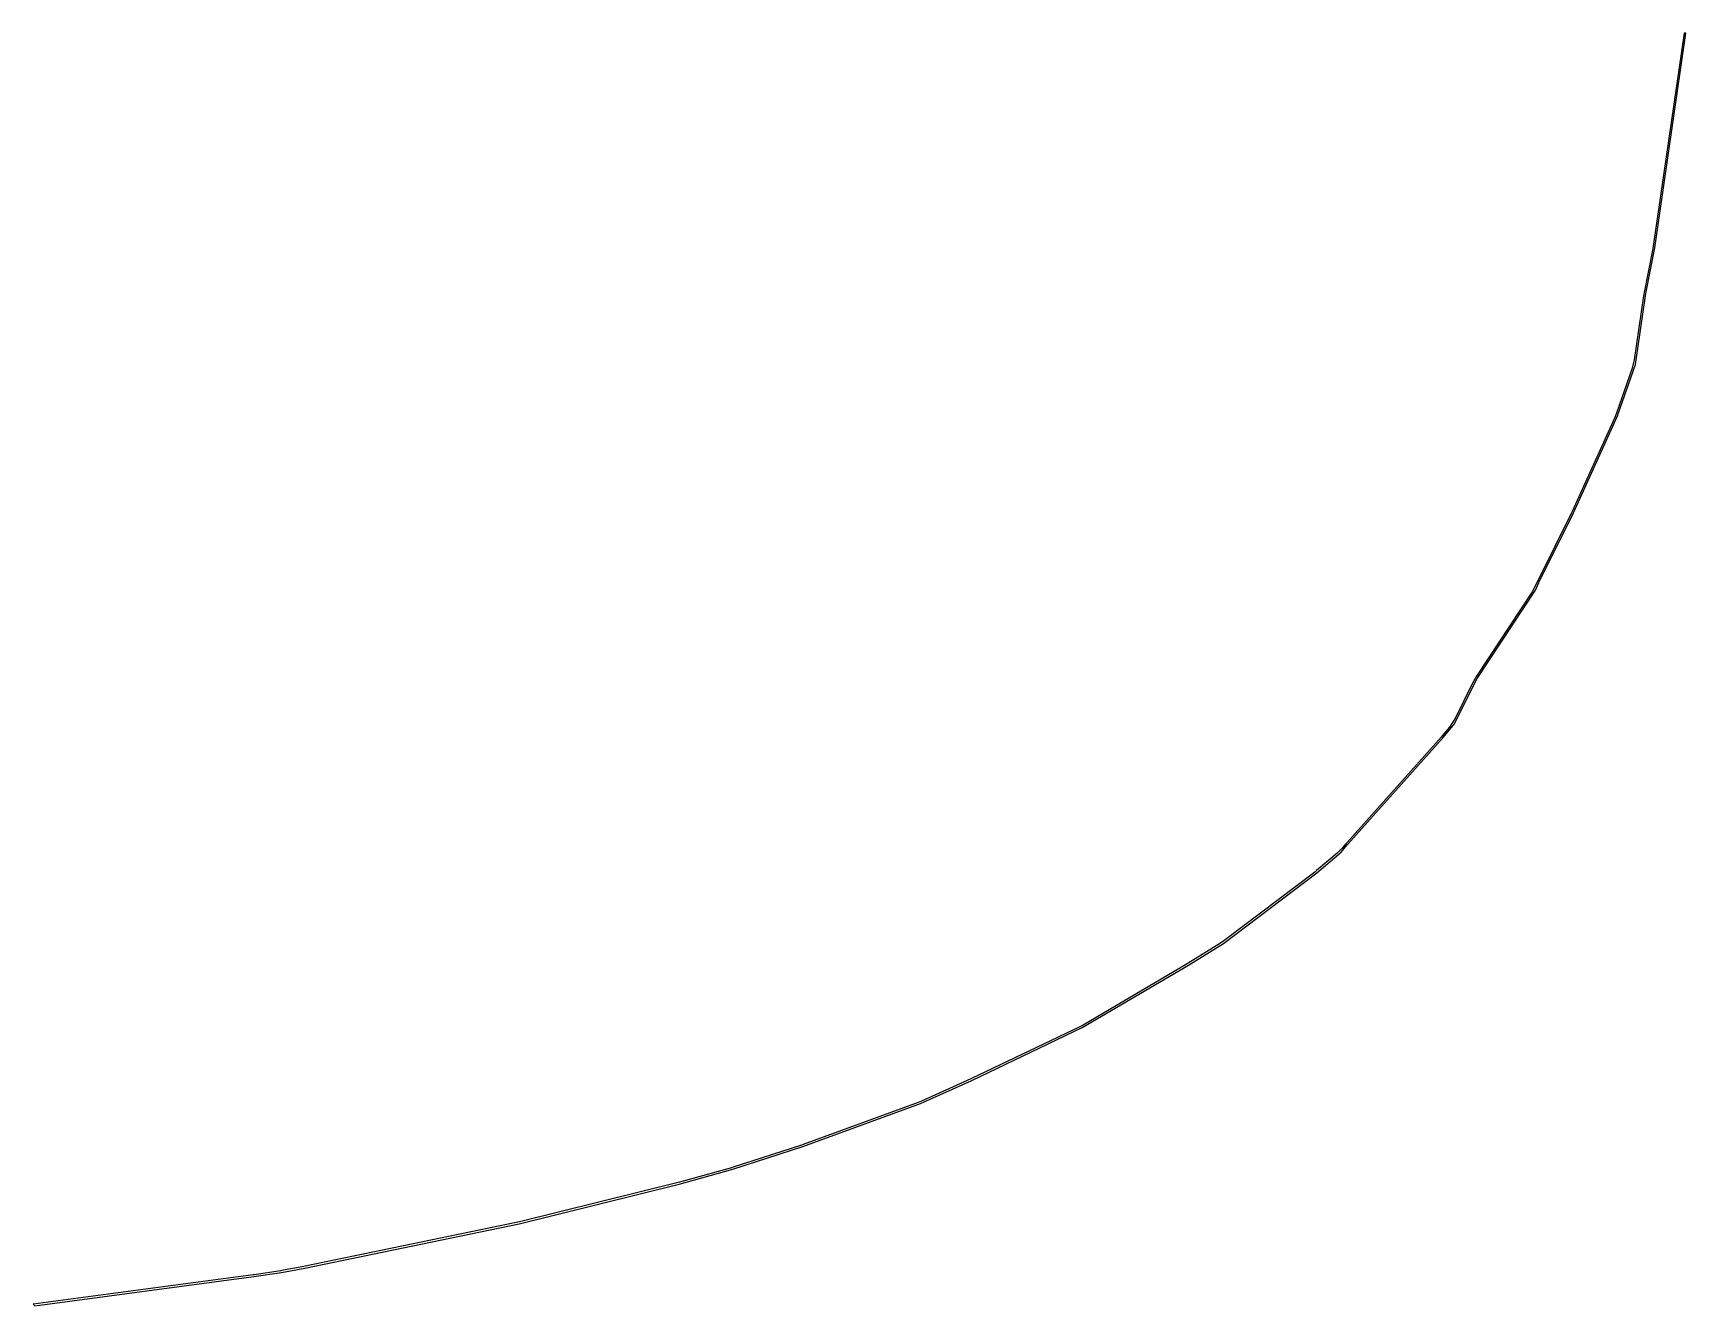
# Model space of a CAD drawing. Header units: metres. Extents: x 15.2 to 33.3, y -14.5 to -0.5.
import ezdxf

# ---------------------------------------------------------------- set-up
doc = ezdxf.new("R2010")
doc.units = ezdxf.units.M

msp = doc.modelspace()

# ---------------------------------------------------------------- linework, layer by layer
for p, q in [((33.2936, -0.49001), (32.9546, -2.83353)), ((32.9725, -2.84921), (33.3138, -0.49001)), ((33.3138, -0.49001), (33.2936, -0.49001)), ((32.9503, -2.85829), (32.8548, -3.34215)), ((32.8732, -3.35234), (32.9725, -2.84921)), ((32.9546, -2.83353), (32.9503, -2.85829)), ((32.8484, -3.37903), (32.7452, -4.08185)), ((32.758, -4.13222), (32.8691, -3.37601)), ((32.8548, -3.34215), (32.8484, -3.37903)), ((32.8691, -3.37601), (32.8732, -3.35234)), ((32.7234, -4.17102), (32.5514, -4.6675)), ((32.5703, -4.67403), (32.758, -4.13222)), ((32.7452, -4.08185), (32.7234, -4.17102)), ((32.533, -4.71536), (32.0619, -5.74731)), ((32.0768, -5.76283), (32.5661, -4.69083)), ((32.5499, -4.66696), (32.533, -4.71536)), ((32.5514, -4.6675), (32.5499, -4.66696)), ((32.5661, -4.69083), (32.5703, -4.67403)), ((32.0553, -5.76108), (31.6887, -6.50221)), ((31.7047, -6.515), (32.0768, -5.76283)), ((32.0619, -5.74731), (32.0553, -5.76108)), ((31.6791, -6.52226), (31.6583, -6.56743)), ((31.6604, -6.61066), (31.6989, -6.52715)), ((31.6887, -6.50221), (31.6791, -6.52226)), ((31.6989, -6.52715), (31.7047, -6.515)), ((31.6226, -6.6317), (31.0126, -7.55785)), ((31.0206, -7.582), (31.6604, -6.61066)), ((31.6583, -6.56743), (31.6226, -6.6317)), ((31.0126, -7.55785), (30.9644, -7.6423)), ((30.9892, -7.63699), (31.0206, -7.582)), ((30.7724, -8.08231), (30.9892, -7.63699)), ((30.9644, -7.6423), (30.782, -8.01683)), ((30.7163, -8.11778), (30.6358, -8.21349)), ((30.6464, -8.23184), (30.7724, -8.08231)), ((30.782, -8.01683), (30.7163, -8.11778)), ((30.6264, -8.22421), (29.5875, -9.38811)), ((29.6004, -9.4037), (30.6464, -8.23184)), ((30.6358, -8.21349), (30.6264, -8.22421)), ((29.5257, -9.49121), (29.5931, -9.41214)), ((29.5763, -9.40102), (29.5373, -9.44672)), ((29.5875, -9.38811), (29.5763, -9.40102)), ((29.5931, -9.41214), (29.6004, -9.4037)), ((29.4806, -9.5031), (29.255, -9.69362)), ((29.2577, -9.71754), (29.5257, -9.49121)), ((29.5373, -9.44672), (29.4806, -9.5031)), ((28.2311, -10.495), (29.2577, -9.71754)), ((29.2347, -9.70987), (28.2378, -10.4648)), ((29.255, -9.69362), (29.2347, -9.70987)), ((28.2007, -10.4903), (27.8431, -10.7128)), ((27.8485, -10.7329), (28.2311, -10.495)), ((28.2378, -10.4648), (28.2007, -10.4903)), ((27.8431, -10.7128), (27.8327, -10.719)), ((26.6817, -11.4193), (27.8485, -10.7329)), ((27.8327, -10.719), (26.6906, -11.3908)), ((26.6534, -11.4106), (25.4642, -11.9789)), ((25.4688, -11.9989), (26.6817, -11.4193)), ((26.6906, -11.3908), (26.6534, -11.4106)), ((25.4553, -11.983), (24.9134, -12.2289)), ((25.4642, -11.9789), (25.4553, -11.983)), ((24.9038, -12.2552), (25.4688, -11.9989)), ((23.6122, -12.7261), (24.9038, -12.2552)), ((24.8788, -12.243), (23.6141, -12.7041)), ((24.9134, -12.2289), (24.8788, -12.243)), ((23.5977, -12.7098), (22.8469, -12.9538)), ((23.6141, -12.7041), (23.5977, -12.7098)), ((22.8421, -12.9764), (23.6122, -12.7261)), ((22.2536, -13.1383), (22.8421, -12.9764)), ((22.8254, -12.9603), (22.2545, -13.1173)), ((22.8469, -12.9538), (22.8254, -12.9603)), ((20.4932, -13.5747), (22.2536, -13.1383)), ((22.2424, -13.1204), (20.498, -13.553)), ((22.2545, -13.1173), (22.2424, -13.1204)), ((18.1383, -14.0637), (20.4932, -13.5747)), ((20.4796, -13.5571), (18.1412, -14.0426)), ((20.498, -13.553), (20.4796, -13.5571)), ((17.5716, -14.137), (15.1533, -14.4604)), ((15.1712, -14.4782), (17.5792, -14.1562)), ((17.5815, -14.1356), (17.5716, -14.137)), ((17.5792, -14.1562), (17.8819, -14.1094)), ((17.8728, -14.0906), (17.5815, -14.1356)), ((17.8841, -14.0887), (17.8728, -14.0906)), ((17.8819, -14.1094), (18.1383, -14.0637)), ((18.1277, -14.0452), (17.8841, -14.0887)), ((18.1412, -14.0426), (18.1277, -14.0452)), ((15.1533, -14.4604), (15.1712, -14.4782))]:
    msp.add_line(p, q)

doc.saveas('drawing.dxf')
